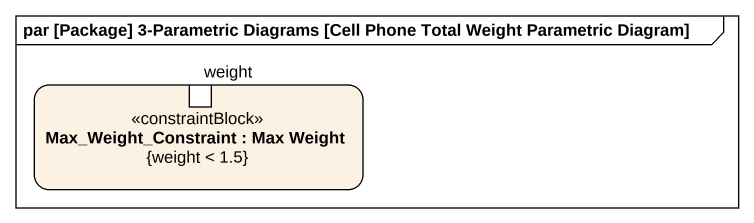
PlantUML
@startuml
mainframe par [Package] 3-Parametric Diagrams [Cell Phone Total Weight Parametric Diagram]
rectangle "Max_Weight_Constraint : Max Weight\n{weight < 1.5}" as Max_Weight_Constraint <<constraintBlock>> {
  port weight
}
@enduml
